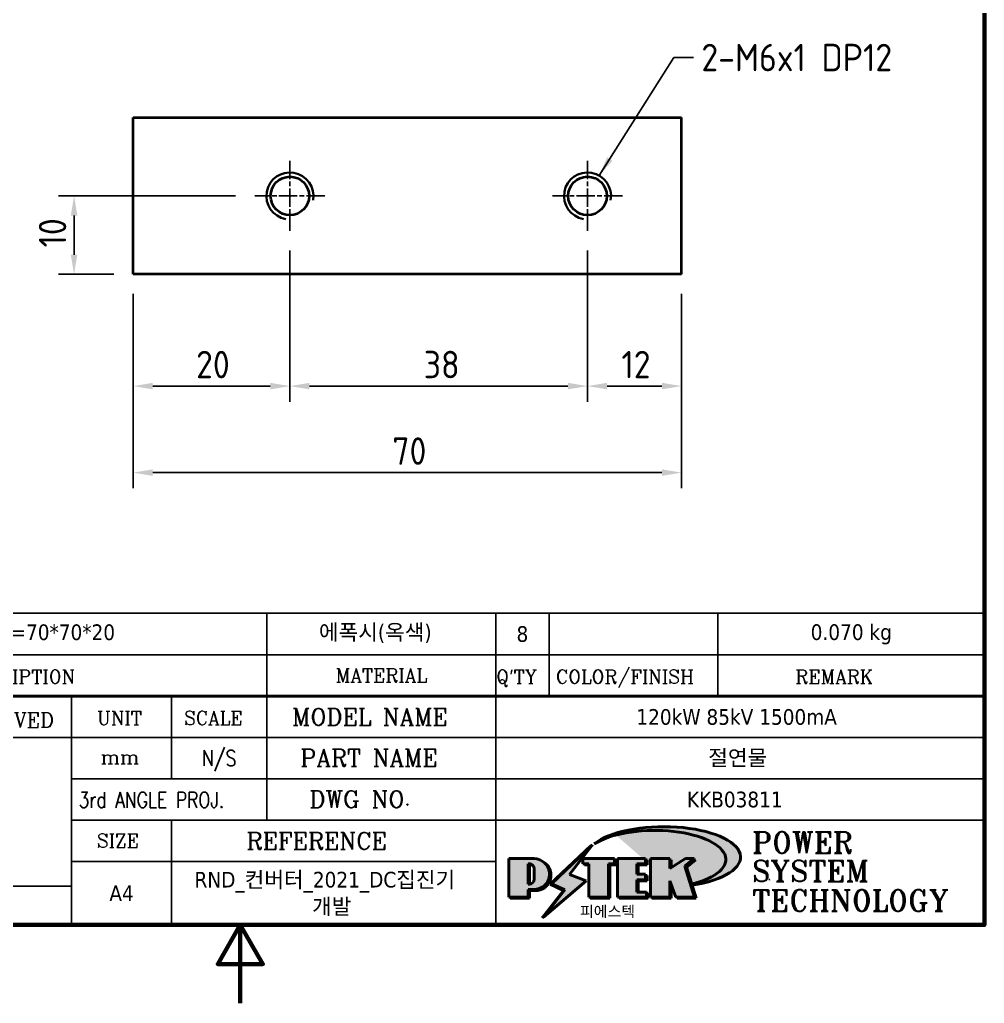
# Model space of a CAD drawing. Header units: millimetres. Extents: x 0 to 210, y 0 to 297.
# Drawn here: x 76.8 to 200, y 0 to 125.5 of the extents above; entities that cross this region are included whole.
import ezdxf
from ezdxf.enums import TextEntityAlignment as Align

# ---------------------------------------------------------------- set-up
doc = ezdxf.new("R2010")
doc.units = ezdxf.units.MM
doc.linetypes.add('CHAIN', pattern=[0.35429999999999995, 0.2362, -0.0295, 0.0591, -0.0295])
doc.layers.get('0').update_dxf_attribs({"color": 3, "lineweight": 25})
for name, color, linetype, lineweight in [('가시적인 것(ISO)', 3, 'Continuous', 40), ('가시적인 좁은 것(ISO)', 3, 'Continuous', 35), ('경계(ISO)', 7, 'Continuous', 70), ('기호(ISO)', 5, 'Continuous', 25), ('제목(ISO)', 7, 'Continuous', 50), ('중심 표식(ISO)', 1, 'Continuous', 25), ('치수(ISO)', 7, 'Continuous', 25), ('해치(ISO)', 7, 'Continuous', 18)]:
    doc.layers.add(name, color=color, linetype=linetype, lineweight=lineweight)
doc.styles.add('HAN_370', font='', dxfattribs={"width": 2})
doc.styles.add('RC_284', font='ROMANC.shx')
doc.styles.add('RC_287', font='ROMANC.shx')
doc.styles.add('RC_292', font='ROMANC.shx')
doc.styles.add('ROMANT_294', font='romant.shx')
doc.styles.add('치수 텍스트_PSTEK_POSCO', font='isocp.shx')
doc.styles.add('텍스트 스타일198', font='tahoma.ttf')
doc.styles.add('텍스트 스타일333', font='ROMANC.shx', dxfattribs={"width": 0.800000011920929})
doc.styles.get('HAN_370').set_extended_font_data('GulimChe')
doc.dimstyles.new('치수_PSTEK_POSCO', dxfattribs={"dimtxt": 3.5, "dimasz": 2.5, "dimexe": 2, "dimexo": 2.5, "dimgap": 1, "dimtad": 1, "dimrnd": 1e-08, "dimdsep": 46, "dimtxsty": '치수 텍스트_PSTEK_POSCO', "dimcen": 0.09, "dimdle": 10, "dimclrd": 7, "dimclre": 7, "dimclrt": 2, "dimadec": 1, "dimazin": 2, "dimtfac": 1, "dimtmove": 0, "dimatfit": 3, "dimfxl": 0, "dimtolj": 1, "dimlwd": -1, "dimlwe": -1, "dimarcsym": 0})
doc.dimstyles.new('치수_PSTEK_POSCO$7', dxfattribs={"dimtxt": 3.5, "dimasz": 2.5, "dimexe": 2, "dimexo": 2.5, "dimgap": 1, "dimtad": 1, "dimrnd": 1e-08, "dimdsep": 46, "dimtxsty": '치수 텍스트_PSTEK_POSCO', "dimcen": 0.09, "dimdle": 10, "dimclrd": 7, "dimclre": 7, "dimclrt": 2, "dimadec": 1, "dimazin": 2, "dimtfac": 1, "dimtmove": 0, "dimatfit": 3, "dimfxl": 0, "dimtolj": 1, "dimlwd": -1, "dimlwe": -1, "dimarcsym": 0})

# ---------------------------------------------------------------- blocks, each defined once
blk = doc.blocks.new('경계 Default Border')
at = {"layer": '경계(ISO)', "flags": 128}
for points in [[(10, 10), (10, 287.0000076293945), (200, 287.0000076293945), (200, 10), (10, 10)], [(105, 0), (105, 10), (102.1132469177246, 5), (107.8867530822754, 5), (105, 10)]]:
    blk.add_lwpolyline(points, dxfattribs=at)
blk = doc.blocks.new('제목 블록 PSTEK')
for color, points in [(252, [(317.2195697678507, 17.0593801673321), (322.0326348870767, 21.62682475217465), (322.2781991042243, 21.94392121864296), (317.0471853425802, 16.97985676345368), (318.7512090904202, 16.1899260703855), (316.0018030350395, 12.71868385740789), (316.3356552234328, 13.00206718743325), (318.9235935156908, 16.2694494742633)]), (5, [(321.6183518841322, 17.4193704504104), (319.5281351041078, 18.24969419629727), (322.4505835294948, 22.02344462252142), (317.2195697678507, 17.0593801673321), (318.9235935156908, 16.2694494742633), (316.1741874603099, 12.79820726128571)]), (1, [(324.4839107253602, 19.60711530335299), (325.2419748254881, 19.60711530335299), (325.2419748254881, 20.25857663940324), (321.2266040451076, 20.25857663940324), (321.2266040451076, 19.60711530335299), (321.9846681452406, 19.60711530335299), (321.9846681452406, 15.3430047401139), (324.4839107253602, 15.3430047401139)]), (252, [(324.6615819988275, 19.45905590879572), (325.4196460989604, 19.45905590879572), (325.4196460989604, 20.11051724484596), (325.2419748254881, 20.11051724484596), (325.2419748254881, 19.60711530335299), (324.4839107253602, 19.60711530335299), (324.4839107253602, 15.3430047401139), (322.1623394187076, 15.3430047401139), (322.1623394187076, 15.19494534555726), (324.6615819988275, 15.19494534555726)]), (1, [(329.2277337269622, 20.25857663940324), (325.65654113025, 20.25857663940324), (325.65654113025, 15.3430047401139), (329.3580259941756, 15.3430047401139), (329.3580259941756, 15.9944660761648), (328.1137701654877, 15.9944660761648), (328.1137701654877, 17.56360607323003), (329.2277337269622, 17.56360607323003), (329.2277337269622, 18.25543873810179), (328.1137701654877, 18.25543873810179), (328.1137701654877, 19.60711530335299), (329.2277337269622, 19.60711530335299)]), (252, [(328.2914414389548, 19.45905590879572), (329.4054050004294, 19.45905590879572), (329.4054050004294, 20.11051724484596), (329.2277337269622, 20.11051724484596), (329.2277337269622, 19.60711530335299), (328.1137701654877, 19.60711530335299), (328.1137701654877, 18.25543873810179), (328.2914414389548, 18.25543873810179)]), (1, [(332.3312149849806, 20.25857663940324), (329.8592894925411, 20.25857663940324), (329.8592894925411, 15.3430047401139), (332.3312149849806, 15.3430047401139), (332.3312149849806, 17.4318630164523), (333.0701931098801, 15.3430047401139), (335.4855464857051, 15.3430047401139), (334.2514536401189, 19.30614745124769), (335.4379594596742, 20.25857663940324), (334.3071782107978, 20.25857663940324), (332.3312149849806, 18.99741471888304)]), (252, [(332.5088862584528, 20.1105172448466), (332.3312149849806, 20.1105172448466), (332.3312149849806, 18.99741471888368), (332.5088862584528, 19.11081371413894)]), (252, [(335.6156307331414, 20.11051724484596), (335.2535118015555, 20.11051724484596), (334.2514536401189, 19.30614745124769), (335.4855464857051, 15.3430047401139), (333.1954852176545, 15.3430047401139), (333.2478643833523, 15.19494534555726), (335.6632177591723, 15.19494534555726), (334.4291249135862, 19.15808805669106)]), (252, [(321.9846681452406, 19.60711530335299), (321.4042753185749, 19.60711530335299), (321.4042753185749, 19.45905590879572), (321.9846681452406, 19.45905590879572)]), (252, [(328.2914414389548, 17.41554667867274), (329.4054050004294, 17.41554667867274), (329.4054050004294, 18.10737934354514), (329.2277337269622, 18.10737934354514), (329.2277337269622, 17.56360607323003), (328.1137701654877, 17.56360607323003), (328.1137701654877, 15.9944660761648), (328.2914414389548, 15.9944660761648)]), (252, [(332.5088862584528, 16.92964231796647), (332.3312149849806, 17.43186301645164), (332.3312149849806, 15.3430047401139), (330.0369607660135, 15.3430047401139), (330.0369607660135, 15.19494534555726), (332.5088862584528, 15.19494534555726)]), (252, [(329.5356972676428, 15.8464066816075), (329.3580259941756, 15.8464066816075), (329.3580259941756, 15.3430047401139), (325.8342124037171, 15.3430047401139), (325.8342124037171, 15.19494534555726), (329.5356972676428, 15.19494534555726)])]:
    blk.add_hatch(color=color).paths.add_polyline_path(points)
h = blk.add_hatch(color=1)
edge = h.paths.add_edge_path(flags=0)
edge.add_line((314.2242174273352, 19.60711530335299), (314.2242174273352, 17.00126995915134))
edge.add_line((314.2242174273352, 17.00126995915134), (314.3485873187598, 17.00126995915134))
edge.add_arc((314.3485873187598, 17.6527312952023), 0.6514613360509371, 270, 360)
edge.add_line((315.0000486548106, 17.6527312952023), (315.0000486548106, 18.95565396730211))
edge.add_arc((314.3485873187598, 18.95565396730212), 0.6514613360508712, 0, 90)
edge.add_line((314.3485873187598, 19.60711530335299), (314.2242174273352, 19.60711530335299))
edge = h.paths.add_edge_path()
edge.add_arc((314.9847713324306, 18.28938669179658), 1.969189947606664, 269.9999999999959, 450)
edge.add_line((314.9847713324306, 20.25857663940318), (311.7664314776902, 20.25857663940324))
edge.add_line((311.7664314776902, 20.25857663940324), (311.7664314776902, 15.3430047401139))
edge.add_line((311.7664314776902, 15.3430047401139), (314.2242174273352, 15.3430047401139))
edge.add_line((314.2242174273352, 15.3430047401139), (314.2242174273352, 16.32019674418991))
edge.add_line((314.2242174273352, 16.32019674418991), (314.9847713324307, 16.32019674418991))
h = blk.add_hatch(color=252)
edge = h.paths.add_edge_path()
edge.add_arc((314.9847713324309, 18.28938669179657), 1.969189947606666, 270, 406.8278729790604)
edge.add_arc((315.1624426058984, 18.1413272972396), 1.969189947606962, -90, 53.560984836317004, ccw=False)
edge.add_line((315.1624426058984, 16.17213734963263), (314.4018887008024, 16.17213734963263))
edge.add_line((314.4018887008024, 16.17213734963263), (314.4018887008024, 15.19494534555726))
edge.add_line((314.4018887008024, 15.19494534555726), (311.9441027511573, 15.19494534555726))
edge.add_line((311.9441027511573, 15.19494534555726), (311.9441027511573, 15.3430047401139))
edge.add_line((311.9441027511573, 15.3430047401139), (314.2242174273352, 15.3430047401139))
edge.add_line((314.2242174273352, 15.3430047401139), (314.2242174273352, 16.32019674418991))
edge.add_line((314.2242174273352, 16.32019674418991), (314.9847713324309, 16.32019674418991))
h = blk.add_hatch(color=252)
edge = h.paths.add_edge_path()
edge.add_line((314.4018887008024, 19.45905590879572), (314.5262585922315, 19.45905590879572))
edge.add_arc((314.5262585922314, 18.80759457274939), 0.6514613360463194, 60.4189348879147, 90.00000000000318, ccw=False)
edge.add_arc((314.3485873187602, 18.95565396730057), 0.6514613360524251, 39.96992292766206, 90.00000000009999)
edge.add_line((314.3485873187591, 19.60711530335307), (314.2242174273352, 19.60711530335298))
edge.add_line((314.2242174273352, 19.60711530335299), (314.2242174273352, 17.00126995915134))
edge.add_line((314.2242174273352, 17.00126995915134), (314.3485873187591, 17.00126995915134))
edge.add_arc((314.3485873187568, 17.652731295233), 0.6514613360816299, 270.0000000002, 274.6930825552478)
edge.add_line((314.4018887008024, 17.0034541317032), (314.4018887008024, 19.45905590879572))
at = {"layer": '해치(ISO)', "true_color": 0x27d1fc}
h = blk.add_hatch(color=140, dxfattribs=at)
edge = h.paths.add_edge_path()
edge.add_ellipse((330.3660919371412, 20.15576403068321), major_axis=(9.100907360794343, 0), ratio=0.4069904968023172, start_angle=301.3098473703837, end_angle=507.7436900681698)
edge.add_ellipse((331.5340919371412, 20.4634168429492), major_axis=(-9.82350664112931, 0), ratio=0.3942600559756514, start_angle=111.51207141178469, end_angle=334.47025347086895, ccw=False)
edge.add_line((335.1363447531188, 16.8601935978785), (335.0955236905705, 16.99119398620872))
at = {"color": 180}
for p, q in [((182.4757929790549, 51.56524660363496), (372.4757929537551, 51.56524660363496)), ((280.8758854511282, 51.56524660363496), (280.8758854511282, 41.00524660363494)), ((310.0881549537552, 51.56524660363496), (310.0881549537553, 41.00524660363494)), ((316.9044520275131, 51.56524660363496), (316.9044520275127, 41.00524660363494)), ((338.4566026226726, 51.56524660363496), (338.4566026226727, 41.00524660363494)), ((372.4757929537551, 51.56524660363496), (372.4757929537551, 11.79100474011389)), ((182.475792979055, 46.2852466036349), (372.4757929537551, 46.28524660363492)), ((255.9175931367356, 11.79100474011392), (255.9175931367356, 41.00524660363494)), ((268.6918866058747, 41.00524660363494), (268.6918866058747, 30.44524660363498)), ((280.8758854511282, 41.00524660363494), (280.8758854511282, 25.16524660363502)), ((310.088154953755, 41.00524660363494), (310.088154953755, 11.79100474011392)), ((206.451475290024, 35.72524660363497), (372.4757929537551, 35.72524660363497)), ((255.917593136736, 30.44524660363498), (372.4757929537552, 30.44524660363501)), ((255.9175931367359, 25.16524660363502), (372.4757929537552, 25.165246603635)), ((268.6918866058744, 25.16524660363502), (268.6918866058744, 11.79100474011392)), ((255.9175931367359, 19.88524660363481), (310.0881549537553, 19.88524660363481)), ((206.451475290024, 16.74100474011396), (255.9175931367359, 16.74100474011396)), ((182.475792979055, 11.79100474011392), (372.4757929537551, 11.79100474011389))]:
    blk.add_line(p, q, dxfattribs=at)
at = {"color": 7, "lineweight": 50}
blk.add_line((206.451475290024, 41.00524660363494), (372.4757929537551, 41.00524660363496), dxfattribs=at)
at = {"color": 7}
for p, q in [((322.2781991042243, 21.94392121864296), (317.0471853425802, 16.97985676345368)), ((322.4505835294948, 22.02344462252142), (317.2195697678507, 17.0593801673321)), ((317.2195697678507, 17.0593801673321), (322.0326348870767, 21.62682475217465)), ((319.5281351041078, 18.24969419629727), (322.4505835294948, 22.02344462252142)), ((322.0326348870767, 21.62682475217465), (322.2781991042243, 21.94392121864296)), ((311.7664314776902, 20.25900474011391), (311.7664314776902, 15.34300474011391)), ((314.9847713324309, 20.25857663940324), (311.7664314776902, 20.25857663940324)), ((314.9847713324309, 20.25857663940324), (311.7664314776902, 20.25857663940324)), ((311.7664314776902, 20.25857663940324), (311.7664314776902, 15.3430047401139)), ((325.2419748254881, 20.25857663940324), (321.2266040451076, 20.25857663940324)), ((321.2266040451076, 20.25857663940324), (321.2266040451076, 19.60711530335299)), ((325.2419748254881, 20.25857663940324), (321.2266040451076, 20.25857663940324)), ((321.2266040451076, 20.25857663940324), (321.2266040451076, 19.60711530335299)), ((325.2419748254881, 19.60711530335299), (325.2419748254881, 20.25857663940324)), ((325.2419748254881, 19.60711530335299), (325.2419748254881, 20.25857663940324)), ((325.4196460989604, 20.11051724484596), (325.2419748254881, 20.11051724484596)), ((325.2419748254881, 20.11051724484596), (325.2419748254881, 19.60711530335299)), ((325.4196460989604, 19.45905590879572), (325.4196460989604, 20.11051724484596)), ((329.2277337269622, 20.25857663940324), (325.65654113025, 20.25857663940324)), ((325.65654113025, 20.25857663940324), (325.65654113025, 15.3430047401139)), ((325.65654113025, 20.25857663940324), (325.65654113025, 15.3430047401139)), ((329.2277337269622, 20.25857663940324), (325.65654113025, 20.25857663940324)), ((329.2277337269622, 19.60711530335299), (329.2277337269622, 20.25857663940324)), ((329.2277337269622, 19.60711530335299), (329.2277337269622, 20.25857663940324)), ((329.4054050004294, 20.11051724484596), (329.2277337269622, 20.11051724484596)), ((329.2277337269622, 20.11051724484596), (329.2277337269622, 19.60711530335299)), ((329.4054050004294, 19.45905590879572), (329.4054050004294, 20.11051724484596)), ((332.3312149849806, 20.25857663940324), (329.8592894925411, 20.25857663940324)), ((329.8592894925411, 20.25857663940324), (329.8592894925411, 15.3430047401139)), ((329.8592894925411, 20.25857663940324), (329.8592894925411, 15.3430047401139)), ((332.3312149849806, 20.25857663940324), (329.8592894925411, 20.25857663940324)), ((334.3071782107978, 20.25857663940324), (332.3312149849806, 18.99741471888304)), ((332.3312149849806, 18.99741471888304), (332.3312149849806, 20.25857663940324)), ((334.3071782107978, 20.25857663940324), (332.3312149849806, 18.99741471888304)), ((332.3312149849806, 18.99741471888304), (332.3312149849806, 20.25857663940324)), ((332.5088862584528, 20.1105172448466), (332.3312149849806, 20.1105172448466)), ((332.3312149849806, 20.1105172448466), (332.3312149849806, 18.99741471888368)), ((332.5088862584528, 19.11081371413894), (332.5088862584528, 20.1105172448466)), ((334.2514536401189, 19.30614745124769), (335.4379594596742, 20.25857663940324)), ((334.2514536401189, 19.30614745124769), (335.4379594596742, 20.25857663940324)), ((335.2535118015555, 20.11051724484596), (334.2514536401189, 19.30614745124769)), ((335.4379594596742, 20.25857663940324), (334.3071782107978, 20.25857663940324)), ((335.4379594596742, 20.25857663940324), (334.3071782107978, 20.25857663940324)), ((334.4291249135862, 19.15808805669104), (335.6156307331414, 20.11051724484596)), ((335.6156307331414, 20.11051724484596), (335.2535118015555, 20.11051724484596)), ((314.2242174273352, 17.00126995915134), (314.2242174273352, 19.60711530335299)), ((314.2242174273352, 19.60711530335299), (314.3485873187591, 19.60711530335299)), ((314.3485873187591, 19.60711530335299), (314.2242174273352, 19.60711530335299)), ((314.2242174273352, 19.60711530335299), (314.2242174273352, 17.00126995915134)), ((314.2242174273352, 17.00126995915134), (314.2242174273352, 19.60711530335299)), ((314.2242174273352, 19.60711530335299), (314.3485873187591, 19.60711530335299)), ((314.4018887008024, 19.45905590879572), (314.5262585922314, 19.45905590879572)), ((314.4018887008024, 17.0034541317032), (314.4018887008024, 19.45905590879572)), ((315.0000486548106, 18.95565396730275), (315.0000486548106, 17.65273129520161)), ((315.0000486548106, 18.95565396730275), (315.0000486548106, 17.65273129520161)), ((321.2266040451076, 19.60711530335299), (321.9846681452406, 19.60711530335299)), ((321.2266040451076, 19.60711530335299), (321.9846681452406, 19.60711530335299)), ((321.4042753185749, 19.60711530335299), (321.4042753185749, 19.45905590879572)), ((321.9846681452406, 19.60711530335299), (321.4042753185749, 19.60711530335299)), ((321.4042753185749, 19.45905590879572), (321.9846681452406, 19.45905590879572)), ((321.9846681452406, 19.60711530335299), (321.9846681452406, 15.3430047401139)), ((321.9846681452406, 19.45905590879572), (321.9846681452406, 19.60711530335299)), ((321.9846681452406, 19.60711530335299), (321.9846681452406, 15.3430047401139)), ((324.4839107253602, 19.60711530335299), (325.2419748254881, 19.60711530335299)), ((324.4839107253602, 15.3430047401139), (324.4839107253602, 19.60711530335299)), ((325.2419748254881, 19.60711530335299), (324.4839107253602, 19.60711530335299)), ((324.4839107253602, 19.60711530335299), (324.4839107253602, 15.3430047401139)), ((324.4839107253602, 19.60711530335299), (325.2419748254881, 19.60711530335299)), ((324.4839107253602, 15.3430047401139), (324.4839107253602, 19.60711530335299)), ((324.6615819988275, 19.45905590879572), (325.4196460989604, 19.45905590879572)), ((324.6615819988275, 15.19494534555726), (324.6615819988275, 19.45905590879572)), ((328.1137701654877, 18.25543873810179), (328.1137701654877, 19.60711530335299)), ((328.1137701654877, 19.60711530335299), (329.2277337269622, 19.60711530335299)), ((329.2277337269622, 19.60711530335299), (328.1137701654877, 19.60711530335299)), ((328.1137701654877, 19.60711530335299), (328.1137701654877, 18.25543873810179)), ((328.1137701654877, 18.25543873810179), (328.1137701654877, 19.60711530335299)), ((328.1137701654877, 19.60711530335299), (329.2277337269622, 19.60711530335299)), ((328.2914414389548, 18.25543873810179), (328.2914414389548, 19.45905590879572)), ((328.2914414389548, 19.45905590879572), (329.4054050004294, 19.45905590879572)), ((332.3312149849806, 18.99741471888368), (332.5088862584528, 19.11081371413894)), ((335.4855464857051, 15.3430047401139), (334.2514536401189, 19.30614745124769)), ((334.2514536401189, 19.30614745124769), (335.4855464857051, 15.3430047401139)), ((335.4855464857051, 15.3430047401139), (334.2514536401189, 19.30614745124769)), ((335.6632177591723, 15.19494534555726), (334.4291249135862, 19.15808805669104)), ((321.6183518841322, 17.4193704504104), (319.5281351041078, 18.24969419629727)), ((329.2277337269622, 18.25543873810179), (328.1137701654877, 18.25543873810179)), ((328.1137701654877, 18.25543873810179), (328.2914414389548, 18.25543873810179)), ((329.2277337269622, 18.25543873810179), (328.1137701654877, 18.25543873810179)), ((329.2277337269622, 17.56360607323003), (329.2277337269622, 18.25543873810179)), ((329.2277337269622, 17.56360607323003), (329.2277337269622, 18.25543873810179)), ((329.4054050004294, 18.10737934354514), (329.2277337269622, 18.10737934354514)), ((329.2277337269622, 18.10737934354514), (329.2277337269622, 17.56360607323003)), ((329.4054050004294, 17.41554667867274), (329.4054050004294, 18.10737934354514)), ((345.0447381189468, 17.50375595811051), (344.9867755289346, 17.689895936919)), ((314.3485873187591, 17.00126995915134), (314.2242174273352, 17.00126995915134)), ((314.2242174273352, 17.00126995915134), (314.3485873187591, 17.00126995915134)), ((314.3485873187591, 17.00126995915134), (314.2242174273352, 17.00126995915134)), ((314.2242174273352, 16.32019674418991), (314.9847713324309, 16.32019674418991)), ((314.2242174273352, 15.3430047401139), (314.2242174273352, 16.32019674418991)), ((314.9847713324309, 16.32019674418991), (314.2242174273352, 16.32019674418991)), ((314.2242174273352, 16.32019674418991), (314.2242174273352, 15.3430047401139)), ((314.2242174273352, 16.32019674418991), (314.9847713324309, 16.32019674418991)), ((314.2242174273352, 15.3430047401139), (314.2242174273352, 16.32019674418991)), ((316.1741874603099, 12.79820726128571), (321.6183518841322, 17.4193704504104)), ((317.0471853425802, 16.97985676345368), (318.7512090904202, 16.1899260703855)), ((318.9235935156908, 16.2694494742633), (317.2195697678507, 17.0593801673321)), ((317.2195697678507, 17.0593801673321), (318.9235935156908, 16.2694494742633)), ((328.1137701654877, 17.56360607323003), (329.2277337269622, 17.56360607323003)), ((328.1137701654877, 15.9944660761648), (328.1137701654877, 17.56360607323003)), ((329.2277337269622, 17.56360607323003), (328.1137701654877, 17.56360607323003)), ((328.1137701654877, 17.56360607323003), (328.1137701654877, 15.9944660761648)), ((328.1137701654877, 17.56360607323003), (329.2277337269622, 17.56360607323003)), ((328.1137701654877, 15.9944660761648), (328.1137701654877, 17.56360607323003)), ((328.2914414389548, 15.9944660761648), (328.2914414389548, 17.41554667867274)), ((328.2914414389548, 17.41554667867274), (329.4054050004294, 17.41554667867274)), ((332.3312149849806, 17.4318630164523), (333.0701931098801, 15.3430047401139)), ((332.3312149849806, 15.3430047401139), (332.3312149849806, 17.4318630164523)), ((332.5088862584528, 16.92964231796647), (332.3312149849806, 17.43186301645164)), ((332.3312149849806, 17.43186301645164), (332.3312149849806, 15.3430047401139)), ((332.3312149849806, 17.4318630164523), (333.0701931098801, 15.3430047401139)), ((332.3312149849806, 15.3430047401139), (332.3312149849806, 17.4318630164523)), ((332.5088862584528, 15.19494534555726), (332.5088862584528, 16.92964231796647)), ((311.7664314776902, 15.3430047401139), (314.2242174273352, 15.3430047401139)), ((311.7664314776902, 15.3430047401139), (314.2242174273352, 15.3430047401139)), ((314.2242174273352, 15.3430047401139), (311.9441027511573, 15.3430047401139)), ((311.9441027511573, 15.3430047401139), (311.9441027511573, 15.19494534555726)), ((311.9441027511573, 15.19494534555726), (314.4018887008024, 15.19494534555726)), ((314.4018887008024, 16.17213734963263), (315.162442605898, 16.17213734963263)), ((314.4018887008024, 15.19494534555726), (314.4018887008024, 16.17213734963263)), ((318.7512090904202, 16.1899260703855), (316.0018030350395, 12.71868385740789)), ((318.9235935156908, 16.2694494742633), (316.1741874603099, 12.79820726128571)), ((316.3356552234328, 13.00206718743325), (318.9235935156908, 16.2694494742633)), ((321.9846681452406, 15.3430047401139), (324.4839107253602, 15.3430047401139)), ((321.9846681452406, 15.3430047401139), (324.4839107253602, 15.3430047401139)), ((324.4839107253602, 15.3430047401139), (322.1623394187076, 15.3430047401139)), ((322.1623394187076, 15.3430047401139), (322.1623394187076, 15.19494534555726)), ((322.1623394187076, 15.19494534555726), (324.6615819988275, 15.19494534555726)), ((325.65654113025, 15.3430047401139), (329.3580259941756, 15.3430047401139)), ((325.65654113025, 15.3430047401139), (329.3580259941756, 15.3430047401139)), ((329.3580259941756, 15.3430047401139), (325.8342124037171, 15.3430047401139)), ((325.8342124037171, 15.3430047401139), (325.8342124037171, 15.19494534555726)), ((325.8342124037171, 15.19494534555726), (329.5356972676428, 15.19494534555726)), ((329.3580259941756, 15.9944660761648), (328.1137701654877, 15.9944660761648)), ((328.1137701654877, 15.9944660761648), (328.2914414389548, 15.9944660761648)), ((329.3580259941756, 15.9944660761648), (328.1137701654877, 15.9944660761648)), ((329.3580259941756, 15.3430047401139), (329.3580259941756, 15.9944660761648)), ((329.3580259941756, 15.3430047401139), (329.3580259941756, 15.9944660761648)), ((329.5356972676428, 15.8464066816075), (329.3580259941756, 15.8464066816075)), ((329.3580259941756, 15.8464066816075), (329.3580259941756, 15.3430047401139)), ((329.5356972676428, 15.19494534555726), (329.5356972676428, 15.8464066816075)), ((329.8592894925411, 15.3430047401139), (332.3312149849806, 15.3430047401139)), ((329.8592894925411, 15.3430047401139), (332.3312149849806, 15.3430047401139)), ((332.3312149849806, 15.3430047401139), (330.0369607660135, 15.3430047401139)), ((330.0369607660135, 15.3430047401139), (330.0369607660135, 15.19494534555726)), ((330.0369607660135, 15.19494534555726), (332.5088862584528, 15.19494534555726)), ((333.0701931098801, 15.3430047401139), (335.4855464857051, 15.3430047401139)), ((333.0701931098801, 15.3430047401139), (335.4855464857051, 15.3430047401139)), ((335.4855464857051, 15.3430047401139), (333.1954852176545, 15.3430047401139)), ((333.1954852176545, 15.3430047401139), (333.2478643833523, 15.19494534555726)), ((333.2478643833523, 15.19494534555726), (335.6632177591723, 15.19494534555726)), ((316.0018030350395, 12.71868385740789), (316.3356552234328, 13.00206718743325))]:
    blk.add_line(p, q, dxfattribs=at)
at = {"color": 5}
for p, q in [((322.4505835294948, 22.02344462252142), (317.2195697678507, 17.0593801673321)), ((319.5281351041078, 18.24969419629727), (322.4505835294948, 22.02344462252142)), ((321.6183518841322, 17.4193704504104), (319.5281351041078, 18.24969419629727)), ((316.1741874603099, 12.79820726128571), (321.6183518841322, 17.4193704504104)), ((317.2195697678507, 17.0593801673321), (318.9235935156908, 16.2694494742633)), ((318.9235935156908, 16.2694494742633), (316.1741874603099, 12.79820726128571))]:
    blk.add_line(p, q, dxfattribs=at)
at = {"color": 1}
for p, q in [((314.9847713324309, 20.25857663940324), (311.7664314776902, 20.25857663940324)), ((311.7664314776902, 20.25857663940324), (311.7664314776902, 15.3430047401139)), ((325.2419748254881, 20.25857663940324), (321.2266040451076, 20.25857663940324)), ((321.2266040451076, 20.25857663940324), (321.2266040451076, 19.60711530335299)), ((325.2419748254881, 19.60711530335299), (325.2419748254881, 20.25857663940324)), ((329.2277337269622, 20.25857663940324), (325.65654113025, 20.25857663940324)), ((325.65654113025, 20.25857663940324), (325.65654113025, 15.3430047401139)), ((329.2277337269622, 19.60711530335299), (329.2277337269622, 20.25857663940324)), ((332.3312149849806, 20.25857663940324), (329.8592894925411, 20.25857663940324)), ((329.8592894925411, 20.25857663940324), (329.8592894925411, 15.3430047401139)), ((334.3071782107978, 20.25857663940324), (332.3312149849806, 18.99741471888304)), ((332.3312149849806, 18.99741471888304), (332.3312149849806, 20.25857663940324)), ((334.2514536401189, 19.30614745124769), (335.4379594596742, 20.25857663940324)), ((335.4379594596742, 20.25857663940324), (334.3071782107978, 20.25857663940324)), ((314.2242174273352, 17.00126995915134), (314.2242174273352, 19.60711530335299)), ((314.2242174273352, 19.60711530335299), (314.3485873187591, 19.60711530335299)), ((315.0000486548106, 18.95565396730275), (315.0000486548106, 17.65273129520161)), ((321.2266040451076, 19.60711530335299), (321.9846681452406, 19.60711530335299)), ((321.9846681452406, 19.60711530335299), (321.9846681452406, 15.3430047401139)), ((324.4839107253602, 19.60711530335299), (325.2419748254881, 19.60711530335299)), ((324.4839107253602, 15.3430047401139), (324.4839107253602, 19.60711530335299)), ((328.1137701654877, 18.25543873810179), (328.1137701654877, 19.60711530335299)), ((328.1137701654877, 19.60711530335299), (329.2277337269622, 19.60711530335299)), ((335.4855464857051, 15.3430047401139), (334.2514536401189, 19.30614745124769)), ((329.2277337269622, 18.25543873810179), (328.1137701654877, 18.25543873810179)), ((329.2277337269622, 17.56360607323003), (329.2277337269622, 18.25543873810179)), ((314.3485873187591, 17.00126995915134), (314.2242174273352, 17.00126995915134)), ((314.2242174273352, 16.32019674418991), (314.9847713324309, 16.32019674418991)), ((314.2242174273352, 15.3430047401139), (314.2242174273352, 16.32019674418991)), ((328.1137701654877, 17.56360607323003), (329.2277337269622, 17.56360607323003)), ((328.1137701654877, 15.9944660761648), (328.1137701654877, 17.56360607323003)), ((332.3312149849806, 17.4318630164523), (333.0701931098801, 15.3430047401139)), ((332.3312149849806, 15.3430047401139), (332.3312149849806, 17.4318630164523)), ((311.7664314776902, 15.3430047401139), (314.2242174273352, 15.3430047401139)), ((321.9846681452406, 15.3430047401139), (324.4839107253602, 15.3430047401139)), ((325.65654113025, 15.3430047401139), (329.3580259941756, 15.3430047401139)), ((329.3580259941756, 15.9944660761648), (328.1137701654877, 15.9944660761648)), ((329.3580259941756, 15.3430047401139), (329.3580259941756, 15.9944660761648)), ((329.8592894925411, 15.3430047401139), (332.3312149849806, 15.3430047401139)), ((333.0701931098801, 15.3430047401139), (335.4855464857051, 15.3430047401139))]:
    blk.add_line(p, q, dxfattribs=at)
at = {"color": 7}
for centre, radius, start, end in [((314.9847713324309, 18.28938669179658), 1.969189947606665, 270, 90), ((314.9847713324309, 18.28938669179658), 1.969189947606665, 270, 90), ((314.3485873187598, 18.95565396730211), 0.6514613360508712, 0, 90), ((314.3485873187602, 18.95565396730057), 0.6514613360524251, 39.96992292766117, 90), ((314.3485873187598, 18.95565396730212), 0.6514613360508712, 0, 90), ((314.5262585922314, 18.80759457274939), 0.6514613360463193, 60.41893488791137, 90), ((314.9847713324307, 18.2893866917965), 1.969189947606594, 270, 46.82787297909833), ((315.1624426058984, 18.1413272972396), 1.969189947606961, 270, 53.56098483636067), ((314.3485873187597, 17.65273129520228), 0.6514613360509381, 270, 0), ((314.3485873187598, 17.6527312952023), 0.6514613360509381, 270, 0), ((314.3485873187568, 17.652731295233), 0.6514613360816299, 270, 274.6930825552478)]:
    blk.add_arc(centre, radius, start, end, dxfattribs=at)
at = {"color": 1}
for centre, radius, start, end in [((314.9847713324309, 18.28938669179657), 1.969189947606665, 270, 90), ((314.3485873187598, 18.95565396730211), 0.6514613360508712, 0, 90), ((314.3485873187598, 17.6527312952023), 0.6514613360509381, 270, 0)]:
    blk.add_arc(centre, radius, start, end, dxfattribs=at)
at = {"layer": '제목(ISO)'}
for p, q in [((322.2781991042243, 21.94392121864296), (317.0471853425802, 16.97985676345368)), ((322.4505835294948, 22.02344462252142), (317.2195697678507, 17.0593801673321)), ((317.2195697678507, 17.0593801673321), (322.0326348870767, 21.62682475217465)), ((319.5281351041078, 18.24969419629727), (322.4505835294948, 22.02344462252142)), ((322.0326348870767, 21.62682475217465), (322.2781991042243, 21.94392121864296)), ((314.9847713324306, 20.25857663940324), (311.7664314776902, 20.25857663940324)), ((311.7664314776902, 20.25857663940324), (311.7664314776902, 15.3430047401139)), ((325.2419748254881, 20.25857663940324), (321.2266040451076, 20.25857663940324)), ((321.2266040451076, 20.25857663940324), (321.2266040451076, 19.60711530335299)), ((325.2419748254881, 19.60711530335299), (325.2419748254881, 20.25857663940324)), ((325.4196460989604, 20.11051724484596), (325.2419748254881, 20.11051724484596)), ((325.2419748254881, 20.11051724484596), (325.2419748254881, 19.60711530335299)), ((325.4196460989604, 19.45905590879572), (325.4196460989604, 20.11051724484596)), ((329.2277337269622, 20.25857663940324), (325.65654113025, 20.25857663940324)), ((325.65654113025, 20.25857663940324), (325.65654113025, 15.3430047401139)), ((329.2277337269622, 19.60711530335299), (329.2277337269622, 20.25857663940324)), ((329.4054050004294, 20.11051724484596), (329.2277337269622, 20.11051724484596)), ((329.2277337269622, 20.11051724484596), (329.2277337269622, 19.60711530335299)), ((329.4054050004294, 19.45905590879572), (329.4054050004294, 20.11051724484596)), ((332.3312149849806, 20.25857663940324), (329.8592894925411, 20.25857663940324)), ((329.8592894925411, 20.25857663940324), (329.8592894925411, 15.3430047401139)), ((334.3071782107978, 20.25857663940324), (332.3312149849806, 18.99741471888304)), ((332.3312149849806, 18.99741471888304), (332.3312149849806, 20.25857663940324)), ((332.5088862584528, 20.1105172448466), (332.3312149849806, 20.1105172448466)), ((332.3312149849806, 20.1105172448466), (332.3312149849806, 18.99741471888368)), ((332.5088862584528, 19.11081371413894), (332.5088862584528, 20.1105172448466)), ((334.2514536401189, 19.30614745124769), (335.4379594596742, 20.25857663940324)), ((335.2535118015555, 20.11051724484596), (334.2514536401189, 19.30614745124769)), ((335.4379594596742, 20.25857663940324), (334.3071782107978, 20.25857663940324)), ((334.4291249135862, 19.15808805669106), (335.6156307331414, 20.11051724484596)), ((335.6156307331414, 20.11051724484596), (335.2535118015555, 20.11051724484596)), ((314.2242174273352, 17.00126995915134), (314.2242174273352, 19.60711530335299)), ((314.2242174273352, 19.60711530335299), (314.3485873187598, 19.60711530335299)), ((314.3485873187591, 19.60711530335299), (314.2242174273352, 19.60711530335299)), ((314.2242174273352, 19.60711530335299), (314.2242174273352, 17.00126995915134)), ((314.4018887008024, 19.45905590879572), (314.5262585922314, 19.45905590879572)), ((314.4018887008024, 17.0034541317032), (314.4018887008024, 19.45905590879572)), ((315.0000486548106, 18.95565396730211), (315.0000486548106, 17.6527312952023)), ((321.2266040451076, 19.60711530335299), (321.9846681452406, 19.60711530335299)), ((321.9846681452406, 19.60711530335299), (321.4042753185749, 19.60711530335299)), ((321.4042753185749, 19.60711530335299), (321.4042753185749, 19.45905590879572)), ((321.4042753185749, 19.45905590879572), (321.9846681452406, 19.45905590879572)), ((321.9846681452406, 19.60711530335299), (321.9846681452406, 15.3430047401139)), ((321.9846681452406, 19.45905590879572), (321.9846681452406, 19.60711530335299)), ((324.4839107253602, 19.60711530335299), (325.2419748254881, 19.60711530335299)), ((324.4839107253602, 15.3430047401139), (324.4839107253602, 19.60711530335299)), ((325.2419748254881, 19.60711530335299), (324.4839107253602, 19.60711530335299)), ((324.4839107253602, 19.60711530335299), (324.4839107253602, 15.3430047401139)), ((324.6615819988275, 19.45905590879572), (325.4196460989604, 19.45905590879572)), ((324.6615819988275, 15.19494534555726), (324.6615819988275, 19.45905590879572)), ((328.1137701654877, 18.25543873810179), (328.1137701654877, 19.60711530335299)), ((328.1137701654877, 19.60711530335299), (329.2277337269622, 19.60711530335299)), ((329.2277337269622, 19.60711530335299), (328.1137701654877, 19.60711530335299)), ((328.1137701654877, 19.60711530335299), (328.1137701654877, 18.25543873810179)), ((328.2914414389548, 19.45905590879572), (329.4054050004294, 19.45905590879572)), ((328.2914414389548, 18.25543873810179), (328.2914414389548, 19.45905590879572)), ((332.3312149849806, 18.99741471888368), (332.5088862584528, 19.11081371413894)), ((335.4855464857051, 15.3430047401139), (334.2514536401189, 19.30614745124769)), ((334.2514536401189, 19.30614745124769), (335.4855464857051, 15.3430047401139)), ((335.6632177591723, 15.19494534555726), (334.4291249135862, 19.15808805669106)), ((321.6183518841322, 17.4193704504104), (319.5281351041078, 18.24969419629727)), ((329.2277337269622, 18.25543873810179), (328.1137701654877, 18.25543873810179)), ((328.1137701654877, 18.25543873810179), (328.2914414389548, 18.25543873810179)), ((329.2277337269622, 17.56360607323003), (329.2277337269622, 18.25543873810179)), ((329.4054050004294, 18.10737934354514), (329.2277337269622, 18.10737934354514)), ((329.2277337269622, 18.10737934354514), (329.2277337269622, 17.56360607323003)), ((329.4054050004294, 17.41554667867274), (329.4054050004294, 18.10737934354514)), ((314.3485873187598, 17.00126995915134), (314.2242174273352, 17.00126995915134)), ((314.2242174273352, 17.00126995915134), (314.3485873187591, 17.00126995915134)), ((314.2242174273352, 15.3430047401139), (314.2242174273352, 16.32019674418991)), ((314.2242174273352, 16.32019674418991), (314.9847713324307, 16.32019674418991)), ((314.9847713324309, 16.32019674418991), (314.2242174273352, 16.32019674418991)), ((314.2242174273352, 16.32019674418991), (314.2242174273352, 15.3430047401139)), ((316.1741874603099, 12.79820726128571), (321.6183518841322, 17.4193704504104)), ((317.0471853425802, 16.97985676345368), (318.7512090904202, 16.1899260703855)), ((317.2195697678507, 17.0593801673321), (318.9235935156908, 16.2694494742633)), ((318.9235935156908, 16.2694494742633), (317.2195697678507, 17.0593801673321)), ((328.1137701654877, 15.9944660761648), (328.1137701654877, 17.56360607323003)), ((328.1137701654877, 17.56360607323003), (329.2277337269622, 17.56360607323003)), ((329.2277337269622, 17.56360607323003), (328.1137701654877, 17.56360607323003)), ((328.1137701654877, 17.56360607323003), (328.1137701654877, 15.9944660761648)), ((328.2914414389548, 17.41554667867274), (329.4054050004294, 17.41554667867274)), ((328.2914414389548, 15.9944660761648), (328.2914414389548, 17.41554667867274)), ((332.3312149849806, 15.3430047401139), (332.3312149849806, 17.4318630164523)), ((332.3312149849806, 17.4318630164523), (333.0701931098801, 15.3430047401139)), ((332.5088862584528, 16.92964231796647), (332.3312149849806, 17.43186301645164)), ((332.3312149849806, 17.43186301645164), (332.3312149849806, 15.3430047401139)), ((332.5088862584528, 15.19494534555726), (332.5088862584528, 16.92964231796647)), ((311.7664314776902, 15.3430047401139), (314.2242174273352, 15.3430047401139)), ((314.2242174273352, 15.3430047401139), (311.9441027511573, 15.3430047401139)), ((311.9441027511573, 15.3430047401139), (311.9441027511573, 15.19494534555726)), ((311.9441027511573, 15.19494534555726), (314.4018887008024, 15.19494534555726)), ((314.4018887008024, 15.19494534555726), (314.4018887008024, 16.17213734963263)), ((314.4018887008024, 16.17213734963263), (315.1624426058984, 16.17213734963263)), ((318.7512090904202, 16.1899260703855), (316.0018030350395, 12.71868385740789)), ((318.9235935156908, 16.2694494742633), (316.1741874603099, 12.79820726128571)), ((316.3356552234328, 13.00206718743325), (318.9235935156908, 16.2694494742633)), ((321.9846681452406, 15.3430047401139), (324.4839107253602, 15.3430047401139)), ((324.4839107253602, 15.3430047401139), (322.1623394187076, 15.3430047401139)), ((322.1623394187076, 15.3430047401139), (322.1623394187076, 15.19494534555726)), ((322.1623394187076, 15.19494534555726), (324.6615819988275, 15.19494534555726)), ((325.65654113025, 15.3430047401139), (329.3580259941756, 15.3430047401139)), ((329.3580259941756, 15.3430047401139), (325.8342124037171, 15.3430047401139)), ((325.8342124037171, 15.3430047401139), (325.8342124037171, 15.19494534555726)), ((325.8342124037171, 15.19494534555726), (329.5356972676428, 15.19494534555726)), ((329.3580259941756, 15.9944660761648), (328.1137701654877, 15.9944660761648)), ((328.1137701654877, 15.9944660761648), (328.2914414389548, 15.9944660761648)), ((329.3580259941756, 15.3430047401139), (329.3580259941756, 15.9944660761648)), ((329.5356972676428, 15.8464066816075), (329.3580259941756, 15.8464066816075)), ((329.3580259941756, 15.8464066816075), (329.3580259941756, 15.3430047401139)), ((329.5356972676428, 15.19494534555726), (329.5356972676428, 15.8464066816075)), ((329.8592894925411, 15.3430047401139), (332.3312149849806, 15.3430047401139)), ((332.3312149849806, 15.3430047401139), (330.0369607660135, 15.3430047401139)), ((330.0369607660135, 15.3430047401139), (330.0369607660135, 15.19494534555726)), ((330.0369607660135, 15.19494534555726), (332.5088862584528, 15.19494534555726)), ((333.0701931098801, 15.3430047401139), (335.4855464857051, 15.3430047401139)), ((335.4855464857051, 15.3430047401139), (333.1954852176545, 15.3430047401139)), ((333.1954852176545, 15.3430047401139), (333.2478643833523, 15.19494534555726)), ((333.2478643833523, 15.19494534555726), (335.6632177591723, 15.19494534555726)), ((316.0018030350395, 12.71868385740789), (316.3356552234328, 13.00206718743325))]:
    blk.add_line(p, q, dxfattribs=at)
at = {"layer": '제목(ISO)', "color": 4}
blk.add_line((335.1363447531188, 16.8601935978785), (335.0955236905705, 16.99119398620872), dxfattribs=at)
at = {"layer": '제목(ISO)'}
for centre, radius, start, end in [((314.9847713324306, 18.28938669179658), 1.969189947606664, 46.82787297909431, 90), ((314.3485873187598, 18.95565396730212), 0.6514613360508712, 0, 90), ((314.3485873187602, 18.95565396730057), 0.6514613360524251, 39.96992292766117, 90), ((314.5262585922314, 18.80759457274939), 0.6514613360463193, 60.41893488791137, 90), ((314.9847713324307, 18.2893866917965), 1.969189947606594, 270, 46.82787297909833), ((314.9847713324309, 18.28938669179657), 1.969189947606666, 270, 46.8278729790603), ((315.1624426058984, 18.1413272972396), 1.969189947606962, 270, 53.56098483631701), ((314.3485873187598, 17.6527312952023), 0.6514613360509371, 270, 0), ((314.3485873187568, 17.652731295233), 0.6514613360816299, 270, 274.6930825552478)]:
    blk.add_arc(centre, radius, start, end, dxfattribs=at)
at = {"layer": '제목(ISO)', "color": 4}
for centre, major_axis, ratio, start_param, end_param in [((331.5340919371412, 20.4634168429492), (9.82350664112931, 0), 0.3942600559756514, 5.087845455444478, 8.97919982663645), ((330.3660919371412, 20.15576403068321), (9.100907360794343, 0), 0.4069904968023172, 5.258848905294775, 8.861799147915196)]:
    blk.add_ellipse(centre, major_axis=major_axis, ratio=ratio, start_param=start_param, end_param=end_param, dxfattribs=at)
at = {"color": 2}
for s, height, style, p in [('DESCRIPTION', 1.742399930953979, 'RC_284', (240.4025565652523, 42.62317362549192)), ("Q'TY", 1.742399930953979, 'RC_284', (310.1440786515383, 42.62317362549192)), ('COLOR/FINISH', 1.742399930953979, 'RC_284', (317.7725341324144, 42.62317362549192)), ('REMARK', 1.742399930953979, 'RC_284', (348.346649953877, 42.62317362549192)), ('UNIT', 1.742399930953979, 'RC_284', (259.1652673287452, 37.34317362549218)), ('SCALE', 1.742399930953979, 'RC_284', (270.2934779252897, 37.34317362549218)), ('MODEL NAME', 2.178000062704086, 'RC_292', (284.096330289083, 37.25462520371384)), ('APPROVED', 1.899999976158142, 'RC_287', (239.7795453577791, 37.00893196870329)), ('PART NAME', 2.178000062704086, 'RC_292', (285.1416959765849, 32.03045329421792)), ('mm', 1.742399930953979, 'RC_284', (259.6505418159997, 32.3543089683787)), (' DWG NO.', 2.178000062704086, 'RC_292', (284.8124284083233, 26.75045329421772)), ('SIZE', 1.742399930953979, 'RC_284', (259.1652673287452, 21.69497768947366)), ('REFERENCE', 2.178000062704086, 'RC_292', (278.2741065029841, 21.43214925458022))]:
    blk.add_text(s, height=height, dxfattribs=dict(at, style=style)).set_placement(p)
at = {"color": 2, "style": 'RC_284'}
blk.add_text('MATERIAL', height=1.742399930953979, dxfattribs=at).set_placement((295.4820202024417, 43.64524660363492), align=Align.MIDDLE_CENTER)
at = {"color": 7, "style": '텍스트 스타일333', "width": 0.7999999523162842}
blk.add_text('N/S', height=2.000000029802322, dxfattribs=at).set_placement((274.7838860285014, 33.08524660363496), align=Align.MIDDLE_CENTER)
at = {"color": 2, "style": '텍스트 스타일333', "width": 0.7999999523162842}
blk.add_text('3rd ANGLE PROJ.', height=2.000000029802322, dxfattribs=at).set_placement((256.8430306642954, 26.76148381654429))
at = {"color": 7, "style": 'ROMANT_294'}
for s, p in [('POWER', (342.82727231297, 20.97115304607566)), ('SYSTEM', (342.82727231297, 17.3284636719184)), ('TECHNOLOGY', (342.82727231297, 13.57194088644453))]:
    blk.add_text(s, height=2.700000107288361, dxfattribs=at).set_placement(p)
at = {"color": 7, "insert": (320.8519732224835, 14.21236326823155), "char_height": 1.400000005960464, "attachment_point": 1, "line_spacing_factor": 0.3319999873638153, "style": 'HAN_370'}
blk.add_mtext('\\fHY견고딕|b0|i0;\\H1.4000;피에스텍', dxfattribs=at)
at = {"layer": '제목(ISO)', "style": '텍스트 스타일198'}
for tag, p in [('설명_001', (232.0778467609239, 48.15254984750509)), ('재질_001', (287.5148121100145, 48.155337874329)), ('질량\\P3;_001', (350.3046145979153, 48.1643332325385)), ('부품_번호_001', (195.8461147530121, 47.68004260673702)), ("3._Q'TY_001", (312.7454639947066, 47.92524659519486)), ('1._MODEL_NAME_001', (328.0471947388506, 37.34308406982311)), ('제목_001', (337.2223155862142, 32.12933155161866)), ('부품_번호_001', (334.505355006244, 26.8052465951949)), ('설계자_001', (209.9396160013646, 25.23446884679021)), ('프로젝트_001', (271.6304945365308, 16.57270180080504)), ('시트_크기_001', (260.7634369704525, 14.8381256569732)), ('작성_날짜_001', (207.6723224966676, 13.26600473167383)), ('프로젝트_002', (286.6403537393983, 13.14882256215354))]:
    blk.add_attdef(tag, p, '', height=2.000000029802322, dxfattribs=at)
for tag, p in [('4._COLOR', (327.6805273250926, 48.92524660363493)), ('점검자', (231.1845342133799, 26.23312567187446)), ('엔지니어링_승인자', (247.673240162284, 26.23312567187446)), ('점검_날짜', (231.1845342133799, 14.26600474011394)), ('엔지니어링_승인_날짜', (247.6732401622839, 14.26600474011394))]:
    blk.add_attdef(tag, text='', height=2.000000029802322, dxfattribs=at).set_placement(p, align=Align.MIDDLE_CENTER)
blk = doc.blocks.new('*D25')
at = {"layer": 'Defpoints', "color": 0, "transparency": 16777216}
for p in [(111.3339719822148, 98.58722031200827), (91.33397198221476, 93.04572031200827), (111.3339719822148, 78.7732975026983)]:
    blk.add_point(p, dxfattribs=at)
at = {"layer": '치수(ISO)', "color": 7, "transparency": 16777216}
for p, q in [((111.3339719822148, 96.08722031200827), (111.3339719822148, 76.7732975026983)), ((91.33397198221476, 90.54572031200827), (91.33397198221476, 76.7732975026983)), ((93.83397198221476, 78.7732975026983), (108.8339719822148, 78.7732975026983))]:
    blk.add_line(p, q, dxfattribs=at)
for points in [[(93.83397198221476, 79.18996416936497), (93.83397198221476, 78.35663083603163), (91.33397198221476, 78.7732975026983)], [(108.8339719822148, 79.18996416936497), (108.8339719822148, 78.35663083603163), (111.3339719822148, 78.7732975026983)]]:
    blk.add_solid(points, dxfattribs=at)
at = {"layer": '치수(ISO)', "color": 2, "transparency": 16777216, "insert": (99.35315505308091, 81.52364199088727), "char_height": 3.5, "attachment_point": 4, "style": '치수 텍스트_PSTEK_POSCO'}
blk.add_mtext('\\A1;20', dxfattribs=at)
blk = doc.blocks.new('*D26')
at = {"layer": 'Defpoints', "color": 0, "transparency": 16777216}
for p in [(111.3339719822148, 98.58722031200827), (149.3339719822148, 98.58722031200827), (149.3339719822148, 78.7732975026983)]:
    blk.add_point(p, dxfattribs=at)
at = {"layer": '치수(ISO)', "color": 7, "transparency": 16777216}
for p, q in [((111.3339719822148, 96.08722031200827), (111.3339719822148, 76.7732975026983)), ((149.3339719822148, 96.08722031200827), (149.3339719822148, 76.7732975026983)), ((113.8339719822148, 78.7732975026983), (146.8339719822148, 78.7732975026983))]:
    blk.add_line(p, q, dxfattribs=at)
for points in [[(113.8339719822148, 79.18996416936497), (113.8339719822148, 78.35663083603163), (111.3339719822148, 78.7732975026983)], [(146.8339719822148, 79.18996416936497), (146.8339719822148, 78.35663083603163), (149.3339719822148, 78.7732975026983)]]:
    blk.add_solid(points, dxfattribs=at)
at = {"layer": '치수(ISO)', "color": 2, "transparency": 16777216, "insert": (128.4189719822147, 81.5232975026983), "char_height": 3.5, "attachment_point": 4, "style": '치수 텍스트_PSTEK_POSCO'}
blk.add_mtext('\\A1;38', dxfattribs=at)
blk = doc.blocks.new('*D27')
at = {"layer": 'Defpoints', "color": 0, "transparency": 16777216}
for p in [(149.3339719822148, 98.58722031200827), (161.3339719822148, 93.04572031200827), (161.3339719822148, 78.7732975026983)]:
    blk.add_point(p, dxfattribs=at)
at = {"layer": '치수(ISO)', "color": 7, "transparency": 16777216}
for p, q in [((149.3339719822148, 96.08722031200827), (149.3339719822148, 76.7732975026983)), ((161.3339719822148, 90.54572031200827), (161.3339719822148, 76.7732975026983)), ((151.8339719822148, 78.7732975026983), (158.8339719822148, 78.7732975026983))]:
    blk.add_line(p, q, dxfattribs=at)
for points in [[(151.8339719822148, 79.18996416936497), (151.8339719822148, 78.35663083603163), (149.3339719822148, 78.7732975026983)], [(158.8339719822148, 79.18996416936497), (158.8339719822148, 78.35663083603163), (161.3339719822148, 78.7732975026983)]]:
    blk.add_solid(points, dxfattribs=at)
at = {"layer": '치수(ISO)', "color": 2, "transparency": 16777216, "insert": (153.6638686357581, 81.52364199088727), "char_height": 3.5, "attachment_point": 4, "style": '치수 텍스트_PSTEK_POSCO'}
blk.add_mtext('\\A1;12', dxfattribs=at)
blk = doc.blocks.new('*D31')
at = {"layer": 'Defpoints', "color": 0, "transparency": 16777216}
for p in [(91.33397198221476, 93.04572031200827), (161.3339719822148, 93.04572031200827), (91.33397198221476, 67.72823449572734)]:
    blk.add_point(p, dxfattribs=at)
at = {"layer": '치수(ISO)', "color": 7, "transparency": 16777216}
for p, q in [((91.33397198221476, 90.54572031200827), (91.33397198221476, 65.72823449572734)), ((161.3339719822148, 90.54572031200827), (161.3339719822148, 65.72823449572734)), ((158.8339719822148, 67.72823449572734), (93.83397198221476, 67.72823449572734))]:
    blk.add_line(p, q, dxfattribs=at)
for points in [[(93.83397198221476, 68.144901162394), (93.83397198221476, 67.31156782906066), (91.33397198221476, 67.72823449572734)], [(158.8339719822148, 68.144901162394), (158.8339719822148, 67.31156782906066), (161.3339719822148, 67.72823449572734)]]:
    blk.add_solid(points, dxfattribs=at)
at = {"layer": '치수(ISO)', "color": 2, "transparency": 16777216, "insert": (124.4075940294589, 70.47823449572734), "char_height": 3.5, "attachment_point": 4, "style": '치수 텍스트_PSTEK_POSCO'}
blk.add_mtext('\\A1;70', dxfattribs=at)
blk = doc.blocks.new('*D32')
at = {"layer": 'Defpoints', "color": 0, "transparency": 16777216}
for p in [(83.7780918560819, 103.0457203120083), (106.8754719822148, 103.0457203120083), (91.33397198221476, 93.04572031200827)]:
    blk.add_point(p, dxfattribs=at)
at = {"layer": '치수(ISO)', "color": 7, "transparency": 16777216}
for p, q in [((104.3754719822148, 103.0457203120083), (81.7780918560819, 103.0457203120083)), ((83.77809185608189, 95.54572031200827), (83.7780918560819, 100.5457203120083)), ((88.83397198221476, 93.04572031200827), (81.77809185608189, 93.04572031200827))]:
    blk.add_line(p, q, dxfattribs=at)
for points in [[(83.36142518941523, 100.5457203120083), (84.19475852274857, 100.5457203120083), (83.7780918560819, 103.0457203120083)], [(83.36142518941521, 95.54572031200827), (84.19475852274856, 95.54572031200827), (83.77809185608189, 93.04572031200827)]]:
    blk.add_solid(points, dxfattribs=at)
at = {"layer": '치수(ISO)', "color": 2, "transparency": 16777216, "insert": (81.02809185608187, 96.46934235925237), "char_height": 3.5, "attachment_point": 4, "rotation": 90, "style": '치수 텍스트_PSTEK_POSCO'}
blk.add_mtext('\\A1;10', dxfattribs=at)

msp = doc.modelspace()

# ---------------------------------------------------------------- linework, layer by layer
at = {"layer": '가시적인 것(ISO)'}
for p, q in [((91.33397198221476, 113.0457203120083), (161.3339719822148, 113.0457203120083)), ((91.33397198221476, 93.04572031200827), (91.33397198221476, 113.0457203120083)), ((161.3339719822148, 93.04572031200827), (161.3339719822148, 113.0457203120083)), ((161.3339719822148, 93.04572031200827), (91.33397198221476, 93.04572031200827))]:
    msp.add_line(p, q, dxfattribs=at)
for centre in [(111.3339719822148, 103.0457203120083), (149.3339719822148, 103.0457203120083)]:
    msp.add_circle(centre, 2.4585, dxfattribs=at)
at = {"layer": '가시적인 좁은 것(ISO)'}
for centre, radius in [((111.3339719822148, 103.0457203120083), 3), ((149.3339719822148, 103.0457203120083), 3.000000000000002)]:
    msp.add_arc(centre, radius, 350.0000000000019, 259.9999999999508, dxfattribs=at)
at = {"layer": '중심 표식(ISO)', "linetype": 'CHAIN', "ltscale": 9.908536911010742}
for p, q in [((111.3339719822148, 107.5042203120083), (111.3339719822148, 98.58722031200827)), ((149.3339719822148, 107.5042203120083), (149.3339719822148, 98.58722031200827)), ((115.7924719822148, 103.0457203120083), (106.8754719822148, 103.0457203120083)), ((153.7924719822147, 103.0457203120083), (144.8754719822147, 103.0457203120083))]:
    msp.add_line(p, q, dxfattribs=at)

# ---------------------------------------------------------------- block references
msp.add_blockref('경계 Default Border', (0, 0))
ref = msp.add_blockref('제목 블록 PSTEK', (-172.4757929537552, -1.791004740113895))
ref.add_attrib('프로젝트_001', 'RND_컨버터_2021_DC집진기', (99.15470158277556, 14.78169706069115), dxfattribs={"layer": '제목(ISO)', "height": 2.000000029802322, "style": '텍스트 스타일198'})
ref.add_attrib('시트_크기_001', 'A4', (88.28764401669724, 13.04712091685931), dxfattribs={"layer": '제목(ISO)', "height": 2.000000029802322, "style": '텍스트 스타일198'})
ref.add_attrib("3._Q'TY_001", '8', (140.2696710409514, 46.13424185508097), dxfattribs={"layer": '제목(ISO)', "height": 2.000000029802322, "style": '텍스트 스타일198'})
ref.add_attrib('재질_001', '에폭시(옥색)', (115.0390191562594, 46.36433313421511), dxfattribs={"layer": '제목(ISO)', "height": 2.000000029802322, "style": '텍스트 스타일198'})
ref.add_attrib('부품_번호_001', 'KKB03811', (162.0295620524888, 25.014241855081), dxfattribs={"layer": '제목(ISO)', "height": 2.000000029802322, "style": '텍스트 스타일198'})
ref.add_attrib('1._MODEL_NAME_001', '120kW 85kV 1500mA', (155.5714017850954, 35.55207932970922), dxfattribs={"layer": '제목(ISO)', "height": 2.000000029802322, "style": '텍스트 스타일198'})
ref.add_attrib('질량\\P3;_001', '0.070 kg', (177.8288216441601, 46.3733284924246), dxfattribs={"layer": '제목(ISO)', "height": 2.000000029802322, "style": '텍스트 스타일198'})
ref.add_attrib('설명_001', '에폭시(옥색) t=70*70*20', (59.60205380716875, 46.36154510739119), dxfattribs={"layer": '제목(ISO)', "height": 2.000000029802322, "style": '텍스트 스타일198'})
ref.add_attrib('제목_001', '절연물', (164.7465226324591, 30.33832681150476), dxfattribs={"layer": '제목(ISO)', "height": 2.000000029802322, "style": '텍스트 스타일198'})
ref.add_attrib('프로젝트_002', '개발', (114.1645607856432, 11.35781782203964), dxfattribs={"layer": '제목(ISO)', "height": 2.000000029802322, "style": '텍스트 스타일198'})

# ---------------------------------------------------------------- texts
at = {"layer": '기호(ISO)', "color": 2, "insert": (163.8704400779103, 120.7079133952861), "char_height": 3.499999940395355, "width": 29.076322221756, "attachment_point": 4, "line_spacing_factor": 0.612500011920929, "style": '치수 텍스트_PSTEK_POSCO'}
msp.add_mtext('{2-M6x1 DP12}', dxfattribs=at)

# ---------------------------------------------------------------- dimensions: what is measured, and where the dimension line sits
at = {"layer": '치수(ISO)', "color": 7}
for base, p1, p2, angle, picture, middle in [((83.7780918560819, 103.0457203120083), (91.33397198221476, 93.04572031200827), (106.8754719822148, 103.0457203120083), 90, '*D32', (83.77809185608187, 98.04572031200827)), ((111.3339719822148, 78.7732975026983), (91.33397198221476, 93.04572031200827), (111.3339719822148, 98.58722031200827), 180, '*D25', (101.3239719822148, 78.7732975026983)), ((149.3339719822148, 78.7732975026983), (111.3339719822148, 98.58722031200827), (149.3339719822148, 98.58722031200827), 180, '*D26', (130.3439719822148, 78.7732975026983)), ((161.3339719822148, 78.7732975026983), (149.3339719822148, 98.58722031200827), (161.3339719822148, 93.04572031200827), 180, '*D27', (155.3439719822148, 78.7732975026983)), ((91.33397198221476, 67.72823449572734), (161.3339719822148, 93.04572031200827), (91.33397198221476, 93.04572031200827), 180, '*D31', (126.3339719822148, 67.72823449572734))]:
    dim = msp.add_linear_dim(base=base, p1=p1, p2=p2, angle=angle, dimstyle='치수_PSTEK_POSCO', override={"dimdec": 2, "dimtp": 0, "dimtm": -0, "dimtdec": 2, "dimtofl": 0, "dimatfit": 1}, dxfattribs=at)
    dim.commit()
    dim.dimension.update_dxf_attribs({"geometry": picture, "text_midpoint": middle, "dimtype": 160})

# ---------------------------------------------------------------- leaders
at = {"layer": '기호(ISO)', "color": 7, "annotation_type": 0, "has_hookline": 1, "hookline_direction": 0, "text_width": 25.14908421738293}
msp.add_leader([(150.8339719822153, 105.6437965233613), (160.3704400779103, 120.7079133952861), (162.8704400779103, 120.7079133952861)], dimstyle='치수_PSTEK_POSCO$7', override={"dimtad": 0}, dxfattribs=at)

doc.saveas('drawing.dxf')
